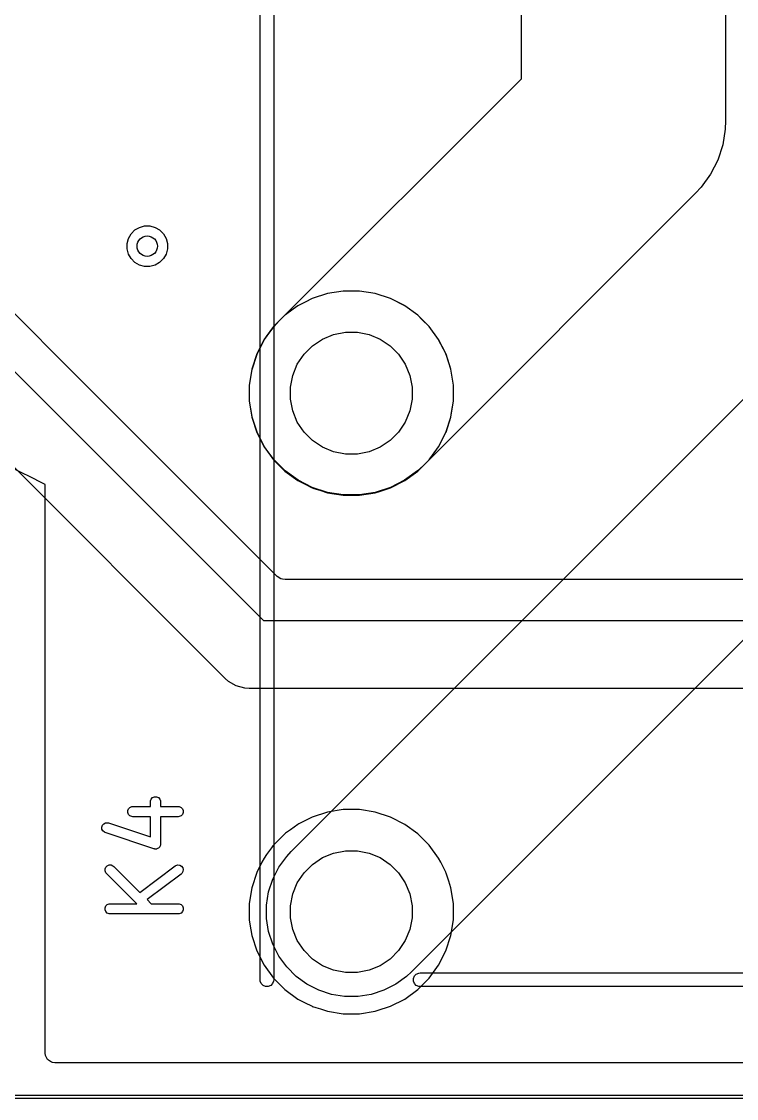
# Model space of a CAD drawing. Header units: inches. Extents: x 1.3 to 5.24, y -7.03 to -1.12.
# Drawn here: x 3.726 to 4.14, y -7.029 to -6.405 of the extents above; entities that cross this region are included whole.
import ezdxf

# ---------------------------------------------------------------- set-up
doc = ezdxf.new("R2010")
doc.units = ezdxf.units.IN
doc.header["$MEASUREMENT"] = 0
for name, color, linetype, true_color in [('B.Cu', 153, 'CONTINUOUS', 0x4d7fc4), ('B.Mask', 4, 'CONTINUOUS', 0x02ffee), ('B.Paste', 132, 'CONTINUOUS', 0x00c2c2), ('B.Silkscreen', 31, 'CONTINUOUS', 0xe8b2a7), ('Edge.Cuts', 254, 'CONTINUOUS', 0xd0d2cd), ('F.Cu', 13, 'CONTINUOUS', 0xc83434), ('F.Mask', 201, 'CONTINUOUS', 0xd864ff), ('F.Paste', 253, 'CONTINUOUS', 0xb4a09a), ('F.Silkscreen', 41, 'CONTINUOUS', 0xf2eda1), ('In1.Cu', 91, 'CONTINUOUS', 0x7fc87f), ('In2.Cu', 33, 'CONTINUOUS', 0xce7d2c)]:
    doc.layers.add(name, color=color, linetype=linetype, true_color=true_color)

msp = doc.modelspace()

# ---------------------------------------------------------------- linework, layer by layer
at = {"layer": 'B.Cu', "linetype": 'CONTINUOUS'}
for p, q in [((3.89465, -6.56573), (3.89093, -6.56762)), ((3.90349, -6.56285), (3.89465, -6.56573)), ((3.91267, -6.5614), (3.90349, -6.56285)), ((3.90349, -6.56285), (3.90349, -6.56285)), ((3.90349, -6.56285), (3.90349, -6.56285)), ((3.92197, -6.5614), (3.91267, -6.5614)), ((3.91267, -6.5614), (3.91267, -6.5614)), ((3.91267, -6.5614), (3.91267, -6.5614)), ((3.93113, -6.56285), (3.92197, -6.5614)), ((3.92197, -6.5614), (3.92197, -6.5614)), ((3.92197, -6.5614), (3.92197, -6.5614)), ((3.93116, -6.56285), (3.93113, -6.56285)), ((3.94, -6.56573), (3.93116, -6.56285)), ((3.94803, -6.56982), (3.94, -6.56573)), ((3.88366, -6.57191), (3.87931, -6.57507)), ((3.88636, -6.56995), (3.88366, -6.57191)), ((3.88366, -6.57191), (3.88366, -6.57191)), ((3.89093, -6.56762), (3.88636, -6.56995)), ((3.88636, -6.56995), (3.88636, -6.56995)), ((3.94828, -6.56995), (3.94803, -6.56982)), ((3.94803, -6.56982), (3.94803, -6.56982)), ((3.95581, -6.57541), (3.94828, -6.56995)), ((3.94828, -6.56995), (3.94828, -6.56995)), ((3.94828, -6.56995), (3.94828, -6.56995)), ((3.87901, -6.57524), (3.87209, -6.58216)), ((3.87931, -6.57507), (3.87901, -6.57524)), ((3.95815, -6.57776), (3.95581, -6.57541)), ((3.96238, -6.58199), (3.95815, -6.57776)), ((3.86997, -6.58514), (3.8668, -6.58951)), ((3.87192, -6.58246), (3.86997, -6.58514)), ((3.87209, -6.58216), (3.87192, -6.58246)), ((3.90704, -6.58657), (3.91385, -6.58521)), ((3.91385, -6.58521), (3.9208, -6.58521)), ((3.9208, -6.58521), (3.92761, -6.58657)), ((3.96785, -6.58951), (3.96238, -6.58199)), ((3.8668, -6.58951), (3.8648, -6.59342)), ((3.89484, -6.59308), (3.90062, -6.58922)), ((3.90062, -6.58922), (3.90704, -6.58657)), ((3.92761, -6.58657), (3.93403, -6.58922)), ((3.93403, -6.58922), (3.9398, -6.59308)), ((3.96984, -6.59342), (3.96785, -6.58951)), ((3.86258, -6.5978), (3.8597, -6.60664)), ((3.8648, -6.59342), (3.86258, -6.5978)), ((3.88607, -6.60377), (3.88993, -6.59799)), ((3.88993, -6.59799), (3.89484, -6.59308)), ((3.9398, -6.59308), (3.94471, -6.59799)), ((3.94471, -6.59799), (3.94857, -6.60377)), ((3.97194, -6.59754), (3.96984, -6.59342)), ((3.97197, -6.59759), (3.97194, -6.59754)), ((3.97198, -6.59762), (3.97197, -6.59759)), ((3.97207, -6.5978), (3.97198, -6.59762)), ((3.97215, -6.59805), (3.97207, -6.5978)), ((3.97207, -6.5978), (3.97207, -6.5978)), ((3.97207, -6.5978), (3.97207, -6.5978)), ((3.97494, -6.60664), (3.97215, -6.59805)), ((3.88342, -6.61019), (3.88607, -6.60377)), ((3.94857, -6.60377), (3.95123, -6.61019)), ((3.8597, -6.60664), (3.85825, -6.61582)), ((3.8597, -6.60664), (3.8597, -6.60664)), ((3.8597, -6.60664), (3.8597, -6.60664)), ((3.88206, -6.617), (3.88342, -6.61019)), ((3.95123, -6.61019), (3.95259, -6.617)), ((3.9764, -6.61582), (3.97494, -6.60664)), ((3.85825, -6.61582), (3.85825, -6.62512)), ((3.88206, -6.62395), (3.88206, -6.617)), ((3.95259, -6.617), (3.95259, -6.62395)), ((3.9764, -6.62512), (3.9764, -6.61582)), ((3.72825, -6.66727), (3.6337, -6.62)), ((3.85825, -6.62512), (3.85966, -6.63401)), ((3.88342, -6.63076), (3.88206, -6.62395)), ((3.95259, -6.62395), (3.95123, -6.63076)), ((3.97537, -6.63161), (3.9764, -6.62512)), ((3.85966, -6.63401), (3.8597, -6.63431)), ((3.8597, -6.63431), (3.86258, -6.64315)), ((3.88607, -6.63718), (3.88342, -6.63076)), ((3.95123, -6.63076), (3.94857, -6.63718)), ((3.97213, -6.64297), (3.97494, -6.63431)), ((3.97494, -6.63431), (3.97537, -6.63161)), ((3.88993, -6.64295), (3.88607, -6.63718)), ((3.94857, -6.63718), (3.94471, -6.64295)), ((3.86258, -6.64315), (3.86597, -6.6498)), ((3.89484, -6.64786), (3.88993, -6.64295)), ((3.90062, -6.65172), (3.89484, -6.64786)), ((3.9398, -6.64786), (3.93403, -6.65172)), ((3.94471, -6.64295), (3.9398, -6.64786)), ((3.96785, -6.65143), (3.972, -6.64328)), ((3.972, -6.64328), (3.97207, -6.64315)), ((3.97207, -6.64315), (3.97209, -6.64312)), ((3.97207, -6.64315), (3.97207, -6.64315)), ((3.97207, -6.64315), (3.97207, -6.64315)), ((3.97207, -6.64315), (3.97207, -6.64315)), ((3.97209, -6.64312), (3.97213, -6.64297)), ((3.86597, -6.6498), (3.8668, -6.65143)), ((3.8668, -6.65143), (3.87226, -6.65896)), ((3.90704, -6.65438), (3.90062, -6.65172)), ((3.91385, -6.65573), (3.90704, -6.65438)), ((3.92761, -6.65438), (3.9208, -6.65573)), ((3.93403, -6.65172), (3.92761, -6.65438)), ((3.96271, -6.65851), (3.96785, -6.65143)), ((3.87226, -6.65896), (3.87884, -6.66553)), ((3.9208, -6.65573), (3.91385, -6.65573)), ((3.95581, -6.66553), (3.96238, -6.65896)), ((3.96238, -6.65896), (3.96271, -6.65851)), ((3.87884, -6.66553), (3.88636, -6.671)), ((3.94828, -6.671), (3.95581, -6.66553)), ((3.72998, -6.66814), (3.72825, -6.66727)), ((3.72825, -6.66727), (3.72825, -6.66727)), ((3.74016, -6.67323), (3.72998, -6.66814)), ((3.72998, -6.66814), (3.72998, -6.66814)), ((3.74016, -6.91582), (3.74016, -6.67323)), ((3.88636, -6.671), (3.89028, -6.67299)), ((3.89028, -6.67299), (3.89465, -6.67522)), ((3.94, -6.67522), (3.94828, -6.671)), ((3.89465, -6.67522), (3.89468, -6.67524)), ((3.89468, -6.67524), (3.89483, -6.67528)), ((3.89483, -6.67528), (3.89566, -6.67555)), ((3.89566, -6.67555), (3.89694, -6.67596)), ((3.89694, -6.67596), (3.89694, -6.67596)), ((3.89694, -6.67596), (3.89912, -6.67667)), ((3.89912, -6.67667), (3.90349, -6.67809)), ((3.90349, -6.67809), (3.91267, -6.67955)), ((3.91267, -6.67955), (3.91267, -6.67955)), ((3.91267, -6.67955), (3.92197, -6.67955)), ((3.92197, -6.67955), (3.93116, -6.67809)), ((3.92197, -6.67955), (3.92197, -6.67955)), ((3.93116, -6.67809), (3.93411, -6.67713)), ((3.93411, -6.67713), (3.94, -6.67522)), ((3.89465, -6.86573), (3.88694, -6.86965)), ((3.90349, -6.86285), (3.89465, -6.86573)), ((3.91267, -6.8614), (3.90349, -6.86285)), ((3.90349, -6.86285), (3.90349, -6.86285)), ((3.90349, -6.86285), (3.90349, -6.86285)), ((3.92197, -6.8614), (3.91267, -6.8614)), ((3.91267, -6.8614), (3.91267, -6.8614)), ((3.91267, -6.8614), (3.91267, -6.8614)), ((3.93116, -6.86285), (3.92197, -6.8614)), ((3.92197, -6.8614), (3.92197, -6.8614)), ((3.92197, -6.8614), (3.92197, -6.8614)), ((3.94, -6.86573), (3.93116, -6.86285)), ((3.93116, -6.86285), (3.93116, -6.86285)), ((3.94828, -6.86995), (3.94, -6.86573)), ((3.88636, -6.86995), (3.88207, -6.87307)), ((3.88694, -6.86965), (3.88636, -6.86995)), ((3.95581, -6.87541), (3.94828, -6.86995)), ((3.87901, -6.87524), (3.87209, -6.88216)), ((3.87931, -6.87507), (3.87901, -6.87524)), ((3.88207, -6.87307), (3.87931, -6.87507)), ((3.88207, -6.87307), (3.88207, -6.87307)), ((3.96238, -6.88199), (3.95581, -6.87541)), ((3.87121, -6.88344), (3.86829, -6.88745)), ((3.87192, -6.88246), (3.87121, -6.88344)), ((3.87121, -6.88344), (3.87121, -6.88344)), ((3.87209, -6.88216), (3.87192, -6.88246)), ((3.96785, -6.88951), (3.96238, -6.88199)), ((3.8668, -6.88951), (3.86559, -6.89188)), ((3.86829, -6.88745), (3.8668, -6.88951)), ((3.8668, -6.88951), (3.8668, -6.88951)), ((3.8668, -6.88951), (3.8668, -6.88951)), ((3.89484, -6.89308), (3.90062, -6.88922)), ((3.90062, -6.88922), (3.90704, -6.88657)), ((3.90704, -6.88657), (3.91385, -6.88521)), ((3.91385, -6.88521), (3.9208, -6.88521)), ((3.9208, -6.88521), (3.92761, -6.88657)), ((3.92761, -6.88657), (3.93403, -6.88922)), ((3.93403, -6.88922), (3.9398, -6.89308)), ((3.96905, -6.89188), (3.96785, -6.88951)), ((3.96785, -6.88951), (3.96785, -6.88951)), ((3.86559, -6.89188), (3.86258, -6.8978)), ((3.88993, -6.89799), (3.89484, -6.89308)), ((3.9398, -6.89308), (3.94471, -6.89799)), ((3.97194, -6.89754), (3.96905, -6.89188)), ((3.96905, -6.89188), (3.96905, -6.89188)), ((3.97197, -6.89759), (3.97194, -6.89754)), ((3.97198, -6.89762), (3.97197, -6.89759)), ((3.97207, -6.8978), (3.97198, -6.89762)), ((3.86258, -6.8978), (3.8597, -6.90664)), ((3.88342, -6.91019), (3.88607, -6.90377)), ((3.88607, -6.90377), (3.88993, -6.89799)), ((3.94471, -6.89799), (3.94857, -6.90377)), ((3.94857, -6.90377), (3.95123, -6.91019)), ((3.97217, -6.89811), (3.97207, -6.8978)), ((3.97207, -6.8978), (3.97207, -6.8978)), ((3.97207, -6.8978), (3.97207, -6.8978)), ((3.97313, -6.90105), (3.97217, -6.89811)), ((3.97217, -6.89811), (3.97217, -6.89811)), ((3.97373, -6.90291), (3.97313, -6.90105)), ((3.97494, -6.90664), (3.97373, -6.90291)), ((3.8597, -6.90664), (3.85825, -6.91582)), ((3.8597, -6.90664), (3.8597, -6.90664)), ((3.8597, -6.90664), (3.8597, -6.90664)), ((3.9764, -6.91582), (3.97494, -6.90664)), ((3.74016, -7.00245), (3.74016, -6.91582)), ((3.85825, -6.91582), (3.85825, -6.92512)), ((3.88206, -6.917), (3.88342, -6.91019)), ((3.95123, -6.91019), (3.95259, -6.917)), ((3.9764, -6.92512), (3.9764, -6.91582)), ((3.9764, -6.91582), (3.9764, -6.91582)), ((3.88206, -6.92395), (3.88206, -6.917)), ((3.95259, -6.917), (3.95259, -6.92395)), ((3.85825, -6.92512), (3.85865, -6.92765)), ((3.85865, -6.92765), (3.8597, -6.93431)), ((3.88342, -6.93076), (3.88206, -6.92395)), ((3.95259, -6.92395), (3.95123, -6.93076)), ((3.97494, -6.93431), (3.9764, -6.92512)), ((3.8597, -6.93431), (3.86258, -6.94315)), ((3.88607, -6.93718), (3.88342, -6.93076)), ((3.95123, -6.93076), (3.94857, -6.93718)), ((3.97207, -6.94315), (3.97494, -6.93431)), ((3.88993, -6.94295), (3.88607, -6.93718)), ((3.94857, -6.93718), (3.94471, -6.94295)), ((3.86258, -6.94315), (3.8668, -6.95143)), ((3.89484, -6.94786), (3.88993, -6.94295)), ((3.94471, -6.94295), (3.9398, -6.94786)), ((3.96785, -6.95143), (3.97207, -6.94315)), ((3.8668, -6.95143), (3.87226, -6.95896)), ((3.90062, -6.95172), (3.89484, -6.94786)), ((3.90704, -6.95438), (3.90062, -6.95172)), ((3.93403, -6.95172), (3.92761, -6.95438)), ((3.9398, -6.94786), (3.93403, -6.95172)), ((3.96238, -6.95896), (3.96785, -6.95143)), ((3.87226, -6.95896), (3.87884, -6.96553)), ((3.91385, -6.95573), (3.90704, -6.95438)), ((3.9208, -6.95573), (3.91385, -6.95573)), ((3.92761, -6.95438), (3.9208, -6.95573)), ((3.95581, -6.96553), (3.96238, -6.95896)), ((3.87884, -6.96553), (3.88636, -6.971)), ((3.94828, -6.971), (3.95581, -6.96553)), ((3.88636, -6.971), (3.89028, -6.97299)), ((3.94, -6.97522), (3.94828, -6.971)), ((3.89028, -6.97299), (3.89465, -6.97522)), ((3.89465, -6.97522), (3.89468, -6.97524)), ((3.89468, -6.97524), (3.89483, -6.97528)), ((3.89483, -6.97528), (3.89671, -6.97589)), ((3.89671, -6.97589), (3.89939, -6.97676)), ((3.89939, -6.97676), (3.89939, -6.97676)), ((3.89939, -6.97676), (3.89939, -6.97676)), ((3.89939, -6.97676), (3.90349, -6.97809)), ((3.90349, -6.97809), (3.91267, -6.97955)), ((3.92197, -6.97955), (3.93116, -6.97809)), ((3.93116, -6.97809), (3.93231, -6.97772)), ((3.93231, -6.97772), (3.94, -6.97522)), ((3.91267, -6.97955), (3.91267, -6.97955)), ((3.91267, -6.97955), (3.92197, -6.97955)), ((3.92197, -6.97955), (3.92197, -6.97955)), ((3.74027, -7.00349), (3.74016, -7.00245)), ((3.74033, -7.00378), (3.74027, -7.00349)), ((3.74142, -7.00594), (3.74033, -7.00378)), ((3.74146, -7.006), (3.74142, -7.00594)), ((3.74378, -7.00748), (3.74146, -7.006)), ((3.74146, -7.006), (3.74146, -7.006)), ((3.74146, -7.006), (3.74146, -7.006)), ((3.74146, -7.006), (3.74146, -7.006)), ((3.74437, -7.00766), (3.74378, -7.00748)), ((3.74574, -7.00785), (3.74437, -7.00766)), ((4.42242, -7.00785), (3.74574, -7.00785)), ((3.74574, -7.00785), (3.74574, -7.00785)), ((3.74574, -7.00785), (3.74574, -7.00785)), ((1.3002, -7.02657), (5.23524, -7.02657)), ((5.23622, -7.02854), (1.29921, -7.02854))]:
    msp.add_line(p, q, dxfattribs=at)
at = {"layer": 'B.Cu'}
msp.add_circle((3.79921, -6.53543), 0.00591, dxfattribs=at)
at = {"layer": 'B.Mask', "linetype": 'CONTINUOUS'}
for p, q in [((3.90704, -6.58657), (3.91385, -6.58521)), ((3.91385, -6.58521), (3.9208, -6.58521)), ((3.9208, -6.58521), (3.92761, -6.58657)), ((3.89484, -6.59308), (3.90062, -6.58922)), ((3.90062, -6.58922), (3.90704, -6.58657)), ((3.92761, -6.58657), (3.93403, -6.58922)), ((3.93403, -6.58922), (3.9398, -6.59308)), ((3.88607, -6.60377), (3.88993, -6.59799)), ((3.88993, -6.59799), (3.89484, -6.59308)), ((3.9398, -6.59308), (3.94471, -6.59799)), ((3.94471, -6.59799), (3.94857, -6.60377)), ((3.88342, -6.61019), (3.88607, -6.60377)), ((3.94857, -6.60377), (3.95123, -6.61019)), ((3.88206, -6.617), (3.88342, -6.61019)), ((3.95123, -6.61019), (3.95259, -6.617)), ((3.88206, -6.62395), (3.88206, -6.617)), ((3.95259, -6.617), (3.95259, -6.62395)), ((3.88342, -6.63076), (3.88206, -6.62395)), ((3.95259, -6.62395), (3.95123, -6.63076)), ((3.88607, -6.63718), (3.88342, -6.63076)), ((3.95123, -6.63076), (3.94857, -6.63718)), ((3.88993, -6.64295), (3.88607, -6.63718)), ((3.94857, -6.63718), (3.94471, -6.64295)), ((3.89484, -6.64786), (3.88993, -6.64295)), ((3.90062, -6.65172), (3.89484, -6.64786)), ((3.9398, -6.64786), (3.93403, -6.65172)), ((3.94471, -6.64295), (3.9398, -6.64786)), ((3.90704, -6.65438), (3.90062, -6.65172)), ((3.91385, -6.65573), (3.90704, -6.65438)), ((3.92761, -6.65438), (3.9208, -6.65573)), ((3.93403, -6.65172), (3.92761, -6.65438)), ((3.9208, -6.65573), (3.91385, -6.65573)), ((3.89484, -6.89308), (3.90062, -6.88922)), ((3.90062, -6.88922), (3.90704, -6.88657)), ((3.90704, -6.88657), (3.91385, -6.88521)), ((3.91385, -6.88521), (3.9208, -6.88521)), ((3.9208, -6.88521), (3.92761, -6.88657)), ((3.92761, -6.88657), (3.93403, -6.88922)), ((3.93403, -6.88922), (3.9398, -6.89308)), ((3.88993, -6.89799), (3.89484, -6.89308)), ((3.9398, -6.89308), (3.94471, -6.89799)), ((3.88342, -6.91019), (3.88607, -6.90377)), ((3.88607, -6.90377), (3.88993, -6.89799)), ((3.94471, -6.89799), (3.94857, -6.90377)), ((3.94857, -6.90377), (3.95123, -6.91019)), ((3.88206, -6.917), (3.88342, -6.91019)), ((3.95123, -6.91019), (3.95259, -6.917)), ((3.88206, -6.92395), (3.88206, -6.917)), ((3.95259, -6.917), (3.95259, -6.92395)), ((3.88342, -6.93076), (3.88206, -6.92395)), ((3.95259, -6.92395), (3.95123, -6.93076)), ((3.88607, -6.93718), (3.88342, -6.93076)), ((3.95123, -6.93076), (3.94857, -6.93718)), ((3.88993, -6.94295), (3.88607, -6.93718)), ((3.94857, -6.93718), (3.94471, -6.94295)), ((3.89484, -6.94786), (3.88993, -6.94295)), ((3.94471, -6.94295), (3.9398, -6.94786)), ((3.90062, -6.95172), (3.89484, -6.94786)), ((3.90704, -6.95438), (3.90062, -6.95172)), ((3.93403, -6.95172), (3.92761, -6.95438)), ((3.9398, -6.94786), (3.93403, -6.95172)), ((3.91385, -6.95573), (3.90704, -6.95438)), ((3.9208, -6.95573), (3.91385, -6.95573)), ((3.92761, -6.95438), (3.9208, -6.95573)), ((1.3002, -7.02657), (5.23524, -7.02657)), ((5.23622, -7.02854), (1.29921, -7.02854))]:
    msp.add_line(p, q, dxfattribs=at)
at = {"layer": 'B.Paste', "linetype": 'CONTINUOUS'}
for p, q in [((1.3002, -7.02657), (5.23524, -7.02657)), ((5.23622, -7.02854), (1.29921, -7.02854))]:
    msp.add_line(p, q, dxfattribs=at)
at = {"layer": 'B.Silkscreen', "linetype": 'CONTINUOUS'}
for p, q in [((1.3002, -7.02657), (5.23524, -7.02657)), ((5.23622, -7.02854), (1.29921, -7.02854))]:
    msp.add_line(p, q, dxfattribs=at)
at = {"layer": 'Edge.Cuts', "linetype": 'CONTINUOUS'}
for p, q in [((1.3002, -7.02657), (5.23524, -7.02657)), ((5.23622, -7.02854), (1.29921, -7.02854))]:
    msp.add_line(p, q, dxfattribs=at)
at = {"layer": 'F.Cu', "linetype": 'CONTINUOUS'}
for p, q in [((3.76371, -6.61582), (3.70194, -6.55405)), ((3.67534, -6.56088), (3.86642, -6.75197)), ((3.89465, -6.56573), (3.89017, -6.56801)), ((3.90349, -6.56285), (3.89465, -6.56573)), ((3.91267, -6.5614), (3.90349, -6.56285)), ((3.90349, -6.56285), (3.90349, -6.56285)), ((3.90349, -6.56285), (3.90349, -6.56285)), ((3.92197, -6.5614), (3.91267, -6.5614)), ((3.91267, -6.5614), (3.91267, -6.5614)), ((3.91267, -6.5614), (3.91267, -6.5614)), ((3.93116, -6.56285), (3.92197, -6.5614)), ((3.92197, -6.5614), (3.92197, -6.5614)), ((3.92197, -6.5614), (3.92197, -6.5614)), ((3.94, -6.56573), (3.93116, -6.56285)), ((3.93116, -6.56285), (3.93116, -6.56285)), ((3.94828, -6.56995), (3.94, -6.56573)), ((3.88366, -6.57191), (3.87931, -6.57507)), ((3.88636, -6.56995), (3.88366, -6.57191)), ((3.88366, -6.57191), (3.88366, -6.57191)), ((3.89017, -6.56801), (3.88636, -6.56995)), ((3.88636, -6.56995), (3.88636, -6.56995)), ((3.95581, -6.57541), (3.94828, -6.56995)), ((3.87901, -6.57524), (3.87209, -6.58216)), ((3.87931, -6.57507), (3.87901, -6.57524)), ((3.96238, -6.58199), (3.95581, -6.57541)), ((3.87178, -6.58266), (3.86809, -6.58773)), ((3.87192, -6.58245), (3.87178, -6.58266)), ((3.87178, -6.58266), (3.87178, -6.58266)), ((3.87209, -6.58216), (3.87192, -6.58245)), ((3.90704, -6.58657), (3.91385, -6.58521)), ((3.91385, -6.58521), (3.9208, -6.58521)), ((3.9208, -6.58521), (3.92761, -6.58657)), ((3.96785, -6.58951), (3.96238, -6.58199)), ((3.86629, -6.59051), (3.86258, -6.5978)), ((3.8668, -6.58951), (3.86629, -6.59051)), ((3.86809, -6.58773), (3.8668, -6.58951)), ((3.8668, -6.58951), (3.8668, -6.58951)), ((3.8668, -6.58951), (3.8668, -6.58951)), ((3.89484, -6.59308), (3.90062, -6.58922)), ((3.90062, -6.58922), (3.90704, -6.58657)), ((3.92761, -6.58657), (3.93403, -6.58922)), ((3.93403, -6.58922), (3.9398, -6.59308)), ((3.96786, -6.58952), (3.96785, -6.58951)), ((3.97194, -6.59754), (3.96786, -6.58952)), ((3.84435, -6.78557), (3.65326, -6.59449)), ((3.86258, -6.5978), (3.8597, -6.60664)), ((3.88607, -6.60377), (3.88993, -6.59799)), ((3.88993, -6.59799), (3.89484, -6.59308)), ((3.9398, -6.59308), (3.94471, -6.59799)), ((3.94471, -6.59799), (3.94857, -6.60377)), ((3.97198, -6.5976), (3.97194, -6.59754)), ((3.97205, -6.59775), (3.97198, -6.5976)), ((3.97209, -6.59783), (3.97205, -6.59775)), ((3.97213, -6.59798), (3.97209, -6.59783)), ((3.97311, -6.60099), (3.97213, -6.59798)), ((3.88342, -6.61019), (3.88607, -6.60377)), ((3.94857, -6.60377), (3.95123, -6.61019)), ((3.97494, -6.60664), (3.97311, -6.60099)), ((3.8597, -6.60664), (3.85825, -6.61582)), ((3.8597, -6.60664), (3.8597, -6.60664)), ((3.8597, -6.60664), (3.8597, -6.60664)), ((3.88206, -6.617), (3.88342, -6.61019)), ((3.95123, -6.61019), (3.95259, -6.617)), ((3.9764, -6.61582), (3.97494, -6.60664)), ((3.87449, -6.72661), (3.76371, -6.61582)), ((3.85825, -6.61582), (3.85825, -6.62512)), ((3.88206, -6.62395), (3.88206, -6.617)), ((3.95259, -6.617), (3.95259, -6.62395)), ((3.9764, -6.62512), (3.9764, -6.61582)), ((3.85825, -6.62512), (3.85948, -6.63293)), ((3.88342, -6.63076), (3.88206, -6.62395)), ((3.95259, -6.62395), (3.95123, -6.63076)), ((3.97494, -6.63431), (3.9764, -6.62512)), ((3.85948, -6.63293), (3.8597, -6.63431)), ((3.8597, -6.63431), (3.86258, -6.64315)), ((3.88607, -6.63718), (3.88342, -6.63076)), ((3.95123, -6.63076), (3.94857, -6.63718)), ((3.97207, -6.64315), (3.97494, -6.63431)), ((3.88993, -6.64295), (3.88607, -6.63718)), ((3.94857, -6.63718), (3.94471, -6.64295)), ((3.86258, -6.64315), (3.8668, -6.65143)), ((3.89484, -6.64786), (3.88993, -6.64295)), ((3.90062, -6.65172), (3.89484, -6.64786)), ((3.9398, -6.64786), (3.93403, -6.65172)), ((3.94471, -6.64295), (3.9398, -6.64786)), ((3.96785, -6.65143), (3.97207, -6.64315)), ((3.8668, -6.65143), (3.87226, -6.65896)), ((3.90704, -6.65438), (3.90062, -6.65172)), ((3.91385, -6.65573), (3.90704, -6.65438)), ((3.92761, -6.65438), (3.9208, -6.65573)), ((3.93403, -6.65172), (3.92761, -6.65438)), ((3.96238, -6.65896), (3.96785, -6.65143)), ((3.87226, -6.65896), (3.87884, -6.66553)), ((3.9208, -6.65573), (3.91385, -6.65573)), ((3.95581, -6.66553), (3.96238, -6.65896)), ((3.87884, -6.66553), (3.88636, -6.671)), ((3.94828, -6.671), (3.95581, -6.66553)), ((3.88636, -6.671), (3.89028, -6.67299)), ((3.89028, -6.67299), (3.89465, -6.67522)), ((3.94, -6.67522), (3.94828, -6.671)), ((3.89465, -6.67522), (3.89468, -6.67524)), ((3.89468, -6.67524), (3.89483, -6.67528)), ((3.89483, -6.67528), (3.89566, -6.67555)), ((3.89566, -6.67555), (3.89694, -6.67596)), ((3.89694, -6.67596), (3.89694, -6.67596)), ((3.89694, -6.67596), (3.89912, -6.67667)), ((3.89912, -6.67667), (3.90349, -6.67809)), ((3.90349, -6.67809), (3.91267, -6.67955)), ((3.91267, -6.67955), (3.91267, -6.67955)), ((3.91267, -6.67955), (3.92197, -6.67955)), ((3.92197, -6.67955), (3.92687, -6.67877)), ((3.92197, -6.67955), (3.92197, -6.67955)), ((3.92687, -6.67877), (3.93116, -6.67809)), ((3.93116, -6.67809), (3.93411, -6.67713)), ((3.93411, -6.67713), (3.94, -6.67522)), ((3.87657, -6.72784), (3.87449, -6.72661)), ((3.87756, -6.72813), (3.87657, -6.72784)), ((3.87894, -6.72833), (3.87756, -6.72813)), ((4.38827, -6.72833), (3.87894, -6.72833)), ((3.87894, -6.72833), (3.87894, -6.72833)), ((3.87894, -6.72833), (3.87894, -6.72833)), ((3.86642, -6.75197), (4.38976, -6.75197)), ((3.84628, -6.78727), (3.84435, -6.78557)), ((3.85073, -6.78984), (3.84628, -6.78727)), ((3.84628, -6.78727), (3.84628, -6.78727)), ((3.8557, -6.79117), (3.85073, -6.78984)), ((3.85827, -6.79134), (3.8557, -6.79117)), ((3.8557, -6.79117), (3.8557, -6.79117)), ((4.38976, -6.79134), (3.85827, -6.79134)), ((3.89484, -6.89308), (3.90062, -6.88922)), ((3.90062, -6.88922), (3.90704, -6.88657)), ((3.90704, -6.88657), (3.91385, -6.88521)), ((3.91385, -6.88521), (3.9208, -6.88521)), ((3.9208, -6.88521), (3.92761, -6.88657)), ((3.92761, -6.88657), (3.93403, -6.88922)), ((3.93403, -6.88922), (3.9398, -6.89308)), ((3.88993, -6.89799), (3.89484, -6.89308)), ((3.9398, -6.89308), (3.94471, -6.89799)), ((3.88342, -6.91019), (3.88607, -6.90377)), ((3.88607, -6.90377), (3.88993, -6.89799)), ((3.94471, -6.89799), (3.94857, -6.90377)), ((3.94857, -6.90377), (3.95123, -6.91019)), ((3.88206, -6.917), (3.88342, -6.91019)), ((3.95123, -6.91019), (3.95259, -6.917)), ((3.88206, -6.92395), (3.88206, -6.917)), ((3.95259, -6.917), (3.95259, -6.92395)), ((3.88342, -6.93076), (3.88206, -6.92395)), ((3.95259, -6.92395), (3.95123, -6.93076)), ((3.88607, -6.93718), (3.88342, -6.93076)), ((3.95123, -6.93076), (3.94857, -6.93718)), ((3.88993, -6.94295), (3.88607, -6.93718)), ((3.94857, -6.93718), (3.94471, -6.94295)), ((3.89484, -6.94786), (3.88993, -6.94295)), ((3.94471, -6.94295), (3.9398, -6.94786)), ((3.90062, -6.95172), (3.89484, -6.94786)), ((3.90704, -6.95438), (3.90062, -6.95172)), ((3.93403, -6.95172), (3.92761, -6.95438)), ((3.9398, -6.94786), (3.93403, -6.95172)), ((3.91385, -6.95573), (3.90704, -6.95438)), ((3.9208, -6.95573), (3.91385, -6.95573)), ((3.92761, -6.95438), (3.9208, -6.95573)), ((1.3002, -7.02657), (5.23524, -7.02657)), ((5.23622, -7.02854), (1.29921, -7.02854))]:
    msp.add_line(p, q, dxfattribs=at)
at = {"layer": 'F.Cu'}
msp.add_circle((3.79921, -6.53543), 0.00591, dxfattribs=at)
at = {"layer": 'F.Mask', "linetype": 'CONTINUOUS'}
for p, q in [((3.90704, -6.58657), (3.91385, -6.58521)), ((3.91385, -6.58521), (3.9208, -6.58521)), ((3.9208, -6.58521), (3.92761, -6.58657)), ((3.89484, -6.59308), (3.90062, -6.58922)), ((3.90062, -6.58922), (3.90704, -6.58657)), ((3.92761, -6.58657), (3.93403, -6.58922)), ((3.93403, -6.58922), (3.9398, -6.59308)), ((3.88607, -6.60377), (3.88993, -6.59799)), ((3.88993, -6.59799), (3.89484, -6.59308)), ((3.9398, -6.59308), (3.94471, -6.59799)), ((3.94471, -6.59799), (3.94857, -6.60377)), ((3.88342, -6.61019), (3.88607, -6.60377)), ((3.94857, -6.60377), (3.95123, -6.61019)), ((3.88206, -6.617), (3.88342, -6.61019)), ((3.95123, -6.61019), (3.95259, -6.617)), ((3.88206, -6.62395), (3.88206, -6.617)), ((3.95259, -6.617), (3.95259, -6.62395)), ((3.88342, -6.63076), (3.88206, -6.62395)), ((3.95259, -6.62395), (3.95123, -6.63076)), ((3.88607, -6.63718), (3.88342, -6.63076)), ((3.95123, -6.63076), (3.94857, -6.63718)), ((3.88993, -6.64295), (3.88607, -6.63718)), ((3.94857, -6.63718), (3.94471, -6.64295)), ((3.89484, -6.64786), (3.88993, -6.64295)), ((3.90062, -6.65172), (3.89484, -6.64786)), ((3.9398, -6.64786), (3.93403, -6.65172)), ((3.94471, -6.64295), (3.9398, -6.64786)), ((3.90704, -6.65438), (3.90062, -6.65172)), ((3.91385, -6.65573), (3.90704, -6.65438)), ((3.92761, -6.65438), (3.9208, -6.65573)), ((3.93403, -6.65172), (3.92761, -6.65438)), ((3.9208, -6.65573), (3.91385, -6.65573)), ((3.89484, -6.89308), (3.90062, -6.88922)), ((3.90062, -6.88922), (3.90704, -6.88657)), ((3.90704, -6.88657), (3.91385, -6.88521)), ((3.91385, -6.88521), (3.9208, -6.88521)), ((3.9208, -6.88521), (3.92761, -6.88657)), ((3.92761, -6.88657), (3.93403, -6.88922)), ((3.93403, -6.88922), (3.9398, -6.89308)), ((3.88993, -6.89799), (3.89484, -6.89308)), ((3.9398, -6.89308), (3.94471, -6.89799)), ((3.88342, -6.91019), (3.88607, -6.90377)), ((3.88607, -6.90377), (3.88993, -6.89799)), ((3.94471, -6.89799), (3.94857, -6.90377)), ((3.94857, -6.90377), (3.95123, -6.91019)), ((3.88206, -6.917), (3.88342, -6.91019)), ((3.95123, -6.91019), (3.95259, -6.917)), ((3.88206, -6.92395), (3.88206, -6.917)), ((3.95259, -6.917), (3.95259, -6.92395)), ((3.88342, -6.93076), (3.88206, -6.92395)), ((3.95259, -6.92395), (3.95123, -6.93076)), ((3.88607, -6.93718), (3.88342, -6.93076)), ((3.95123, -6.93076), (3.94857, -6.93718)), ((3.88993, -6.94295), (3.88607, -6.93718)), ((3.94857, -6.93718), (3.94471, -6.94295)), ((3.89484, -6.94786), (3.88993, -6.94295)), ((3.94471, -6.94295), (3.9398, -6.94786)), ((3.90062, -6.95172), (3.89484, -6.94786)), ((3.90704, -6.95438), (3.90062, -6.95172)), ((3.93403, -6.95172), (3.92761, -6.95438)), ((3.9398, -6.94786), (3.93403, -6.95172)), ((3.91385, -6.95573), (3.90704, -6.95438)), ((3.9208, -6.95573), (3.91385, -6.95573)), ((3.92761, -6.95438), (3.9208, -6.95573)), ((1.3002, -7.02657), (5.23524, -7.02657)), ((5.23622, -7.02854), (1.29921, -7.02854))]:
    msp.add_line(p, q, dxfattribs=at)
at = {"layer": 'F.Paste', "linetype": 'CONTINUOUS'}
for p, q in [((1.3002, -7.02657), (5.23524, -7.02657)), ((5.23622, -7.02854), (1.29921, -7.02854))]:
    msp.add_line(p, q, dxfattribs=at)
at = {"layer": 'F.Silkscreen', "linetype": 'CONTINUOUS'}
for p, q in [((3.86457, -6.95984), (3.86457, -6.16457)), ((3.87244, -6.1685), (3.87244, -6.95984)), ((3.78842, -6.86094), (3.78923, -6.86012)), ((3.78923, -6.86012), (3.7903, -6.85968)), ((3.7903, -6.85968), (3.79087, -6.85963)), ((3.79087, -6.85963), (3.80104, -6.85963)), ((3.80104, -6.85696), (3.8011, -6.85638)), ((3.80104, -6.85963), (3.80104, -6.85696)), ((3.8011, -6.85638), (3.80154, -6.85531)), ((3.80154, -6.85531), (3.80235, -6.8545)), ((3.80235, -6.8545), (3.80342, -6.85406)), ((3.80342, -6.85406), (3.80457, -6.85406)), ((3.80457, -6.85406), (3.80564, -6.8545)), ((3.80564, -6.8545), (3.80645, -6.85531)), ((3.80645, -6.85531), (3.80689, -6.85638)), ((3.80689, -6.85638), (3.80695, -6.85696)), ((3.80695, -6.85696), (3.80695, -6.85963)), ((3.80695, -6.85963), (3.81712, -6.85963)), ((3.81712, -6.85963), (3.81769, -6.85968)), ((3.81769, -6.85968), (3.81876, -6.86012)), ((3.81876, -6.86012), (3.81957, -6.86094)), ((3.78798, -6.862), (3.78842, -6.86094)), ((3.78798, -6.86316), (3.78798, -6.862)), ((3.78842, -6.86422), (3.78798, -6.86316)), ((3.78923, -6.86503), (3.78842, -6.86422)), ((3.7903, -6.86548), (3.78923, -6.86503)), ((3.79087, -6.86553), (3.7903, -6.86548)), ((3.80104, -6.86553), (3.79087, -6.86553)), ((3.80104, -6.87723), (3.80104, -6.86553)), ((3.81712, -6.86553), (3.80695, -6.86553)), ((3.80695, -6.86553), (3.80695, -6.88133)), ((3.81769, -6.86548), (3.81712, -6.86553)), ((3.81876, -6.86503), (3.81769, -6.86548)), ((3.81957, -6.86422), (3.81876, -6.86503)), ((3.81957, -6.86094), (3.82001, -6.862)), ((3.82001, -6.86316), (3.81957, -6.86422)), ((3.82001, -6.862), (3.82001, -6.86316)), ((3.77294, -6.87158), (3.77331, -6.87049)), ((3.77303, -6.87273), (3.77294, -6.87158)), ((3.77331, -6.87049), (3.77406, -6.86962)), ((3.77406, -6.86962), (3.77509, -6.86911)), ((3.77509, -6.86911), (3.77624, -6.86902)), ((3.77624, -6.86902), (3.77681, -6.86915)), ((3.77681, -6.86915), (3.80104, -6.87723)), ((3.77354, -6.87376), (3.77303, -6.87273)), ((3.77441, -6.87452), (3.77354, -6.87376)), ((3.77494, -6.87475), (3.77441, -6.87452)), ((3.80306, -6.88413), (3.77494, -6.87475)), ((3.80335, -6.88419), (3.80306, -6.88413)), ((3.80342, -6.88422), (3.80335, -6.88419)), ((3.80348, -6.88422), (3.80342, -6.88422)), ((3.80363, -6.88426), (3.80348, -6.88422)), ((3.8041, -6.88422), (3.80363, -6.88426)), ((3.80457, -6.88422), (3.8041, -6.88422)), ((3.80467, -6.88418), (3.80457, -6.88422)), ((3.80478, -6.88418), (3.80467, -6.88418)), ((3.8052, -6.88396), (3.80478, -6.88418)), ((3.80564, -6.88378), (3.8052, -6.88396)), ((3.80571, -6.88371), (3.80564, -6.88378)), ((3.80581, -6.88366), (3.80571, -6.88371)), ((3.80612, -6.8833), (3.80581, -6.88366)), ((3.80645, -6.88297), (3.80612, -6.8833)), ((3.80649, -6.88287), (3.80645, -6.88297)), ((3.80656, -6.88279), (3.80649, -6.88287)), ((3.80671, -6.88234), (3.80656, -6.88279)), ((3.80689, -6.8819), (3.80671, -6.88234)), ((3.80691, -6.88175), (3.80689, -6.8819)), ((3.80693, -6.8817), (3.80691, -6.88175)), ((3.80695, -6.88133), (3.80692, -6.88162)), ((3.80692, -6.88162), (3.80693, -6.8817)), ((3.77485, -6.89575), (3.77529, -6.89468)), ((3.77485, -6.8969), (3.77485, -6.89575)), ((3.77529, -6.89797), (3.77485, -6.8969)), ((3.77529, -6.89468), (3.77611, -6.89387)), ((3.77611, -6.89387), (3.77717, -6.89343)), ((3.77717, -6.89343), (3.77832, -6.89343)), ((3.77832, -6.89343), (3.77939, -6.89387)), ((3.77939, -6.89387), (3.77984, -6.89424)), ((3.77984, -6.89424), (3.7949, -6.9093)), ((3.7949, -6.9093), (3.81535, -6.89396)), ((3.81535, -6.89396), (3.81584, -6.89366)), ((3.81584, -6.89366), (3.81696, -6.89338)), ((3.81696, -6.89338), (3.8181, -6.89354)), ((3.8181, -6.89354), (3.81909, -6.89413)), ((3.81909, -6.89413), (3.81978, -6.89505)), ((3.8199, -6.89731), (3.81932, -6.8983)), ((3.81978, -6.89505), (3.82007, -6.89616)), ((3.82007, -6.89616), (3.8199, -6.89731)), ((3.77566, -6.89841), (3.77529, -6.89797)), ((3.79312, -6.91587), (3.77566, -6.89841)), ((3.81889, -6.89869), (3.79912, -6.91352)), ((3.81932, -6.8983), (3.81889, -6.89869)), ((3.77611, -6.91637), (3.77717, -6.91593)), ((3.77717, -6.91593), (3.77775, -6.91587)), ((3.77775, -6.91587), (3.79312, -6.91587)), ((3.79912, -6.91352), (3.80147, -6.91587)), ((3.80147, -6.91587), (3.81712, -6.91587)), ((3.81712, -6.91587), (3.81769, -6.91593)), ((3.81769, -6.91593), (3.81876, -6.91637)), ((3.77485, -6.91825), (3.77529, -6.91718)), ((3.77485, -6.9194), (3.77485, -6.91825)), ((3.77529, -6.92046), (3.77485, -6.9194)), ((3.77529, -6.91718), (3.77611, -6.91637)), ((3.77611, -6.92128), (3.77529, -6.92046)), ((3.77717, -6.92172), (3.77611, -6.92128)), ((3.77775, -6.92178), (3.77717, -6.92172)), ((3.81712, -6.92178), (3.77775, -6.92178)), ((3.81769, -6.92172), (3.81712, -6.92178)), ((3.81876, -6.92128), (3.81769, -6.92172)), ((3.81876, -6.91637), (3.81957, -6.91718)), ((3.81957, -6.92046), (3.81876, -6.92128)), ((3.81957, -6.91718), (3.82001, -6.91825)), ((3.82001, -6.9194), (3.81957, -6.92046)), ((3.82001, -6.91825), (3.82001, -6.9194)), ((3.86464, -6.96061), (3.86457, -6.95984)), ((3.87244, -6.95984), (3.87237, -6.96061)), ((3.95323, -6.95907), (3.95381, -6.95766)), ((3.95323, -6.96061), (3.95323, -6.95907)), ((3.95381, -6.95766), (3.9549, -6.95657)), ((3.9549, -6.95657), (3.95632, -6.95598)), ((3.95632, -6.95598), (3.95709, -6.95591)), ((3.95709, -6.95591), (4.17756, -6.95591)), ((3.86523, -6.96203), (3.86464, -6.96061)), ((3.86632, -6.96312), (3.86523, -6.96203)), ((3.86774, -6.9637), (3.86632, -6.96312)), ((3.86927, -6.9637), (3.86774, -6.9637)), ((3.87069, -6.96312), (3.86927, -6.9637)), ((3.87178, -6.96203), (3.87069, -6.96312)), ((3.87237, -6.96061), (3.87178, -6.96203)), ((3.95381, -6.96203), (3.95323, -6.96061)), ((3.9549, -6.96312), (3.95381, -6.96203)), ((3.95632, -6.9637), (3.9549, -6.96312)), ((3.95709, -6.96378), (3.95632, -6.9637)), ((4.17756, -6.96378), (3.95709, -6.96378)), ((1.3002, -7.02657), (5.23524, -7.02657)), ((5.23622, -7.02854), (1.29921, -7.02854))]:
    msp.add_line(p, q, dxfattribs=at)
at = {"layer": 'In1.Cu', "linetype": 'CONTINUOUS'}
for p, q in [((3.79469, -6.52452), (3.79767, -6.52372)), ((3.79767, -6.52372), (3.80075, -6.52372)), ((3.80075, -6.52372), (3.80373, -6.52452)), ((3.7883, -6.53091), (3.78984, -6.52824)), ((3.78984, -6.52824), (3.79202, -6.52606)), ((3.79202, -6.52606), (3.79469, -6.52452)), ((3.80373, -6.52452), (3.8064, -6.52606)), ((3.8064, -6.52606), (3.80858, -6.52824)), ((3.80858, -6.52824), (3.81012, -6.53091)), ((3.7875, -6.53389), (3.7883, -6.53091)), ((3.7875, -6.53697), (3.7875, -6.53389)), ((3.81012, -6.53091), (3.81092, -6.53389)), ((3.81092, -6.53389), (3.81092, -6.53697)), ((3.7883, -6.53995), (3.7875, -6.53697)), ((3.78984, -6.54262), (3.7883, -6.53995)), ((3.81012, -6.53995), (3.80858, -6.54262)), ((3.81092, -6.53697), (3.81012, -6.53995)), ((3.79202, -6.5448), (3.78984, -6.54262)), ((3.79469, -6.54635), (3.79202, -6.5448)), ((3.79767, -6.54714), (3.79469, -6.54635)), ((3.80075, -6.54714), (3.79767, -6.54714)), ((3.80373, -6.54635), (3.80075, -6.54714)), ((3.8064, -6.5448), (3.80373, -6.54635)), ((3.80858, -6.54262), (3.8064, -6.5448)), ((3.90704, -6.58657), (3.91385, -6.58521)), ((3.91385, -6.58521), (3.9208, -6.58521)), ((3.9208, -6.58521), (3.92761, -6.58657)), ((3.89484, -6.59308), (3.90062, -6.58922)), ((3.90062, -6.58922), (3.90704, -6.58657)), ((3.92761, -6.58657), (3.93403, -6.58922)), ((3.93403, -6.58922), (3.9398, -6.59308)), ((3.88607, -6.60377), (3.88993, -6.59799)), ((3.88993, -6.59799), (3.89484, -6.59308)), ((3.9398, -6.59308), (3.94471, -6.59799)), ((3.94471, -6.59799), (3.94857, -6.60377)), ((3.88342, -6.61019), (3.88607, -6.60377)), ((3.94857, -6.60377), (3.95123, -6.61019)), ((3.88206, -6.617), (3.88342, -6.61019)), ((3.95123, -6.61019), (3.95259, -6.617)), ((3.88206, -6.62395), (3.88206, -6.617)), ((3.95259, -6.617), (3.95259, -6.62395)), ((3.88342, -6.63076), (3.88206, -6.62395)), ((3.95259, -6.62395), (3.95123, -6.63076)), ((3.88607, -6.63718), (3.88342, -6.63076)), ((3.95123, -6.63076), (3.94857, -6.63718)), ((3.88993, -6.64295), (3.88607, -6.63718)), ((3.94857, -6.63718), (3.94471, -6.64295)), ((3.89484, -6.64786), (3.88993, -6.64295)), ((3.90062, -6.65172), (3.89484, -6.64786)), ((3.9398, -6.64786), (3.93403, -6.65172)), ((3.94471, -6.64295), (3.9398, -6.64786)), ((3.90704, -6.65438), (3.90062, -6.65172)), ((3.91385, -6.65573), (3.90704, -6.65438)), ((3.92761, -6.65438), (3.9208, -6.65573)), ((3.93403, -6.65172), (3.92761, -6.65438)), ((3.9208, -6.65573), (3.91385, -6.65573)), ((3.89484, -6.89308), (3.90062, -6.88922)), ((3.90062, -6.88922), (3.90704, -6.88657)), ((3.90704, -6.88657), (3.91385, -6.88521)), ((3.91385, -6.88521), (3.9208, -6.88521)), ((3.9208, -6.88521), (3.92761, -6.88657)), ((3.92761, -6.88657), (3.93403, -6.88922)), ((3.93403, -6.88922), (3.9398, -6.89308)), ((3.88993, -6.89799), (3.89484, -6.89308)), ((3.9398, -6.89308), (3.94471, -6.89799)), ((3.88342, -6.91019), (3.88607, -6.90377)), ((3.88607, -6.90377), (3.88993, -6.89799)), ((3.94471, -6.89799), (3.94857, -6.90377)), ((3.94857, -6.90377), (3.95123, -6.91019)), ((3.88206, -6.917), (3.88342, -6.91019)), ((3.95123, -6.91019), (3.95259, -6.917)), ((3.88206, -6.92395), (3.88206, -6.917)), ((3.95259, -6.917), (3.95259, -6.92395)), ((3.88342, -6.93076), (3.88206, -6.92395)), ((3.95259, -6.92395), (3.95123, -6.93076)), ((3.88607, -6.93718), (3.88342, -6.93076)), ((3.95123, -6.93076), (3.94857, -6.93718)), ((3.88993, -6.94295), (3.88607, -6.93718)), ((3.94857, -6.93718), (3.94471, -6.94295)), ((3.89484, -6.94786), (3.88993, -6.94295)), ((3.94471, -6.94295), (3.9398, -6.94786)), ((3.90062, -6.95172), (3.89484, -6.94786)), ((3.90704, -6.95438), (3.90062, -6.95172)), ((3.93403, -6.95172), (3.92761, -6.95438)), ((3.9398, -6.94786), (3.93403, -6.95172)), ((3.91385, -6.95573), (3.90704, -6.95438)), ((3.9208, -6.95573), (3.91385, -6.95573)), ((3.92761, -6.95438), (3.9208, -6.95573)), ((1.3002, -7.02657), (5.23524, -7.02657)), ((5.23622, -7.02854), (1.29921, -7.02854))]:
    msp.add_line(p, q, dxfattribs=at)
at = {"layer": 'In1.Cu'}
msp.add_circle((3.79921, -6.53543), 0.00591, dxfattribs=at)
at = {"layer": 'In2.Cu', "linetype": 'CONTINUOUS'}
for p, q in [((4.13386, -6.16142), (4.13386, -6.46299)), ((4.01575, -6.43853), (4.01575, -6.1906)), ((3.87556, -6.57871), (4.01575, -6.43853)), ((4.13368, -6.46763), (4.13223, -6.47678)), ((4.13386, -6.46299), (4.13368, -6.46763)), ((4.13223, -6.47678), (4.12936, -6.48559)), ((4.12936, -6.48559), (4.12516, -6.49385)), ((4.12516, -6.49385), (4.11971, -6.50135)), ((4.11656, -6.50475), (3.95908, -6.66223)), ((4.11971, -6.50135), (4.11656, -6.50475)), ((3.79469, -6.52452), (3.79767, -6.52372)), ((3.79767, -6.52372), (3.80075, -6.52372)), ((3.80075, -6.52372), (3.80373, -6.52452)), ((3.7883, -6.53091), (3.78984, -6.52824)), ((3.78984, -6.52824), (3.79202, -6.52606)), ((3.79202, -6.52606), (3.79469, -6.52452)), ((3.80373, -6.52452), (3.8064, -6.52606)), ((3.8064, -6.52606), (3.80858, -6.52824)), ((3.80858, -6.52824), (3.81012, -6.53091)), ((3.7875, -6.53389), (3.7883, -6.53091)), ((3.7875, -6.53697), (3.7875, -6.53389)), ((3.81012, -6.53091), (3.81092, -6.53389)), ((3.81092, -6.53389), (3.81092, -6.53697)), ((3.7883, -6.53995), (3.7875, -6.53697)), ((3.78984, -6.54262), (3.7883, -6.53995)), ((3.81012, -6.53995), (3.80858, -6.54262)), ((3.81092, -6.53697), (3.81012, -6.53995)), ((3.79202, -6.5448), (3.78984, -6.54262)), ((3.79469, -6.54635), (3.79202, -6.5448)), ((3.79767, -6.54714), (3.79469, -6.54635)), ((3.80075, -6.54714), (3.79767, -6.54714)), ((3.80373, -6.54635), (3.80075, -6.54714)), ((3.8064, -6.5448), (3.80373, -6.54635)), ((3.80858, -6.54262), (3.8064, -6.5448)), ((3.87242, -6.58212), (3.87556, -6.57871)), ((3.86697, -6.58962), (3.87242, -6.58212)), ((3.86276, -6.59787), (3.86697, -6.58962)), ((3.8599, -6.60669), (3.86276, -6.59787)), ((3.85845, -6.61584), (3.8599, -6.60669)), ((3.85845, -6.62511), (3.85845, -6.61584)), ((3.88252, -6.88567), (4.14945, -6.61874)), ((3.8599, -6.63426), (3.85845, -6.62511)), ((3.86276, -6.64307), (3.8599, -6.63426)), ((3.86697, -6.65133), (3.86276, -6.64307)), ((3.87242, -6.65883), (3.86697, -6.65133)), ((3.87897, -6.66538), (3.87242, -6.65883)), ((3.88647, -6.67083), (3.87897, -6.66538)), ((3.95568, -6.66538), (3.94818, -6.67083)), ((3.95908, -6.66223), (3.95568, -6.66538)), ((3.89472, -6.67503), (3.88647, -6.67083)), ((3.94818, -6.67083), (3.93992, -6.67503)), ((3.90354, -6.6779), (3.89472, -6.67503)), ((3.91269, -6.67935), (3.90354, -6.6779)), ((3.92196, -6.67935), (3.91269, -6.67935)), ((3.93111, -6.6779), (3.92196, -6.67935)), ((3.93992, -6.67503), (3.93111, -6.6779)), ((4.20464, -6.70276), (3.95212, -6.95527)), ((3.87536, -6.89476), (3.8799, -6.88851)), ((3.8799, -6.88851), (3.88252, -6.88567)), ((3.87186, -6.90164), (3.87536, -6.89476)), ((3.86947, -6.90898), (3.87186, -6.90164)), ((3.86826, -6.91661), (3.86947, -6.90898)), ((3.86826, -6.92433), (3.86826, -6.91661)), ((3.86947, -6.93196), (3.86826, -6.92433)), ((3.87186, -6.93931), (3.86947, -6.93196)), ((3.87536, -6.94619), (3.87186, -6.93931)), ((3.8799, -6.95243), (3.87536, -6.94619)), ((3.88536, -6.95789), (3.8799, -6.95243)), ((3.89161, -6.96243), (3.88536, -6.95789)), ((3.94928, -6.95789), (3.94304, -6.96243)), ((3.95212, -6.95527), (3.94928, -6.95789)), ((3.89849, -6.96594), (3.89161, -6.96243)), ((3.90583, -6.96833), (3.89849, -6.96594)), ((3.93616, -6.96594), (3.92881, -6.96833)), ((3.94304, -6.96243), (3.93616, -6.96594)), ((3.91346, -6.96953), (3.90583, -6.96833)), ((3.92118, -6.96953), (3.91346, -6.96953)), ((3.92881, -6.96833), (3.92118, -6.96953)), ((1.3002, -7.02657), (5.23524, -7.02657)), ((5.23622, -7.02854), (1.29921, -7.02854))]:
    msp.add_line(p, q, dxfattribs=at)
at = {"layer": 'In2.Cu'}
msp.add_circle((3.79921, -6.53543), 0.00591, dxfattribs=at)

doc.saveas('drawing.dxf')
